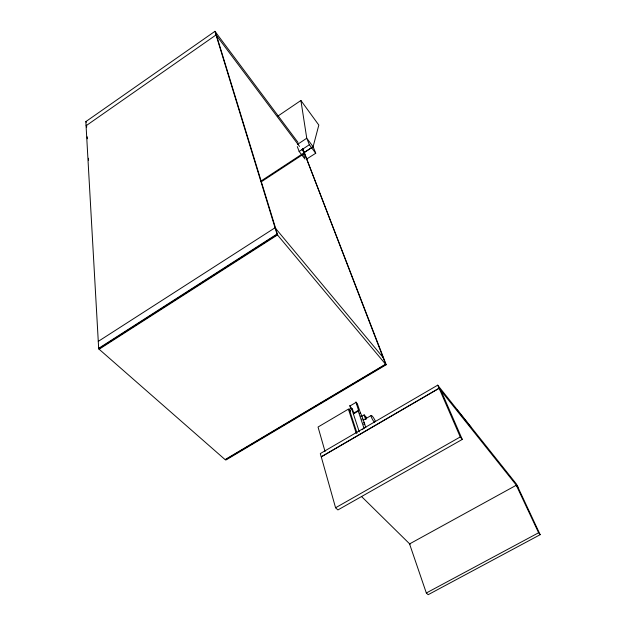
<?xml version="1.0" encoding="UTF-8"?>
<svg xmlns="http://www.w3.org/2000/svg" width="626" height="626" viewBox="0 0 626 626"><rect width="100%" height="100%" fill="white"/><g stroke="black" fill="none" stroke-linecap="round" stroke-linejoin="round"><path stroke-width="0.94" d="M306.317 159.247L315.731 153.245L313.11 146.711L318.822 125.083L300.903 100.489L277.96 116.037M364.121 428.591L358.244 411.079L358.534 410.28L355.873 401.939L357.399 403.973L360.42 412.91A4.969 1.056 59.7 0 1 361.578 415.445L364.191 422.534A7.731 1.651 59.8 0 1 364.692 424.029A36.371 7.535 60.2 0 0 365.803 427.66M357.031 433.161L349.245 409.294L351.429 408.003L352.43 409.091L353.753 413.09L353.447 413.896L358.244 411.079M302.694 148.698L385.772 364.449L225.344 459.82L98.697 348.854L85.832 121.616L214.953 31.331M86.091 125.732L216.056 34.946L299.557 146.437M297.46 144.442L306.756 138.229L300.903 100.489M304.956 158.996L299.158 151.5L309.338 144.723L306.756 138.229L313.11 146.711L303.86 152.854M260.885 181.11L304.228 152.674M261.386 181.728L304.705 153.315L301.795 149.426M98.274 341.381L275.057 227.754L383.104 357.516M98.697 348.854L277.122 234.515L214.929 31.3L298.015 142.438M277.631 234.867L99.393 349.05L98.634 348.385L276.974 234.085L277.631 234.867L215.438 31.981M303.79 152.674L313.11 146.711M386.195 364.731L225.939 459.985L225.36 459.468L385.694 364.136L386.195 364.731L302.757 148.785M350.857 408.872L349.911 406L355.904 402.463M350.349 411.235L348.408 409.13L318.039 427.026L325.05 451.502M356.726 404.631L357.477 404.193M351.483 409.654L352.43 409.091M353.753 413.09L358.534 410.28M359.52 413.434L360.42 412.91M360.678 415.969L361.578 415.445M361.233 416.603L364.144 414.889L366.304 417.26M361.742 419.146L362.65 418.614M363.025 420.265L371.187 415.492M363.283 423.059L364.191 422.534M363.784 424.561L364.692 424.029M517.835 487.192L516.278 485.244L409.553 543.924L426.329 592.986L428.153 594.7L540.168 534.682L516.528 484.172L437.707 385.162L320.285 453.584L321.193 456.792L439.045 388.23L517.945 487.185M362.282 429.663L362.892 429.303M335.575 507.764L460.259 436.956L462.278 439.421L337.899 509.947L335.575 507.764L321.271 456.894L439.131 388.323L460.259 436.956M426.329 592.986L538.603 532.765L540.168 534.682M361.46 496.441L410.069 544.299M349.245 409.294L350.568 410.726M85.832 121.616L86.396 122.226M277.122 234.515L385.772 364.449M350.49 405.93L349.918 405.46L349.911 406M457.246 409.991L470.955 427.206M309.338 144.723L315.731 153.245M366.155 419.154L365.302 417.143L366.515 418.63M516.278 485.244L538.603 532.765M441.103 390.804L462.278 439.421M437.707 385.162L439.045 388.23M303.641 154.818L304.588 157.282M297.303 146.594L299.158 151.5M364.144 414.889L365.701 419.459M354.519 412.338L354.723 412.949M351.429 408.003L359.277 431.854M348.408 409.13L356.272 433.317M86.56 125.145L86.678 127.094M87.233 136.828L87.343 138.776M88.462 158.245L88.571 160.193M374.669 422.527A4.39 0.892 59.8 0 1 371.398 417.174A4.39 0.892 59.8 0 1 372.282 416.149A4.39 0.892 59.8 0 1 375.49 421.564"/></g></svg>
